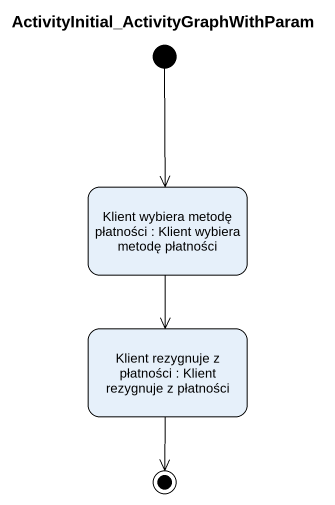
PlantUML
@startuml
title ActivityInitial_ActivityGraphWithParam
hide empty description
state "Klient wybiera metodę płatności : Klient wybiera metodę płatności" as Klient_wybiera_metodę
state "Klient rezygnuje z płatności : Klient rezygnuje z płatności" as Klient_rezygnuje_z_płatności
[*] --> Klient_wybiera_metodę
Klient_wybiera_metodę --> Klient_rezygnuje_z_płatności
Klient_rezygnuje_z_płatności --> [*]
@enduml
